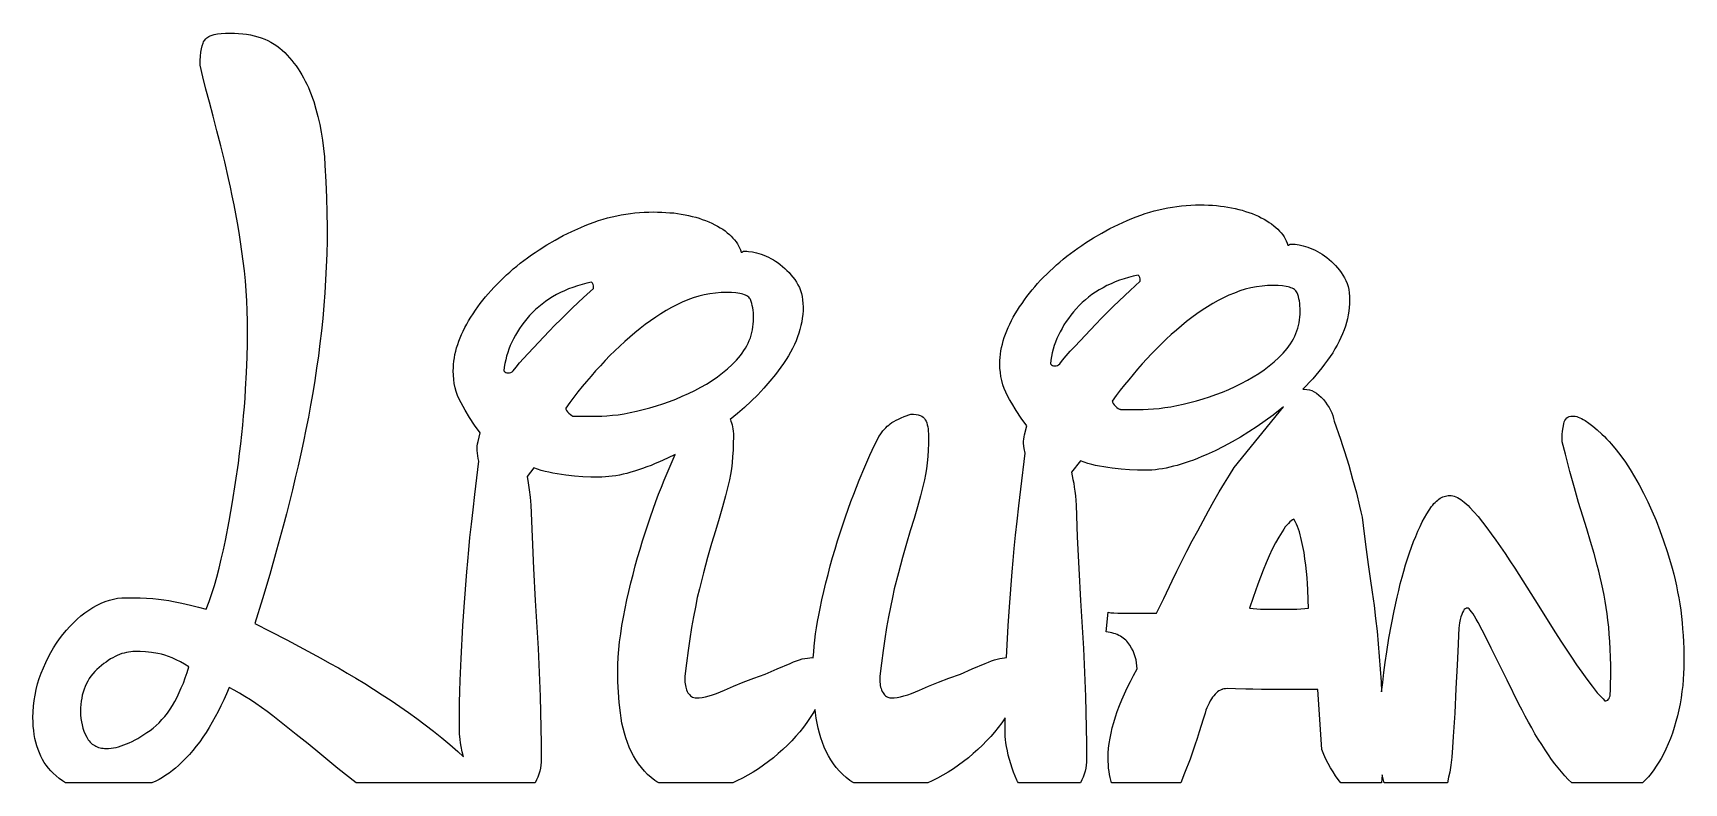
# Model space of a CAD drawing. Extents: x 26 to 178, y 19 to 88.
import ezdxf

# ---------------------------------------------------------------- set-up
doc = ezdxf.new("R2010")
doc.units = 0
doc.layers.add('CAMADA_1', color=18, linetype='CONTINUOUS')

msp = doc.modelspace()

# ---------------------------------------------------------------- linework, layer by layer
at = {"layer": 'CAMADA_1'}
for points in [[(29.36, 19.33), (29.06, 19.52), (28.77, 19.74), (28.49, 19.97), (28.21, 20.22), (27.99, 20.45), (27.78, 20.7), (27.58, 20.95), (27.4, 21.22), (27.24, 21.5), (27.09, 21.79), (26.95, 22.09), (26.83, 22.4), (26.72, 22.73), (26.62, 23.07), (26.54, 23.42), (26.48, 23.78), (26.43, 24.16), (26.39, 24.54), (26.37, 24.94), (26.36, 25.35), (26.37, 25.87), (26.41, 26.39), (26.47, 26.9), (26.55, 27.41), (26.66, 27.92), (26.79, 28.43), (26.94, 28.93), (27.12, 29.43), (27.32, 29.92), (27.53, 30.4), (27.76, 30.87), (28, 31.32), (28.26, 31.76), (28.53, 32.18), (28.81, 32.59), (29.12, 32.99), (29.43, 33.37), (29.75, 33.73), (30.08, 34.07), (30.42, 34.39), (30.77, 34.69), (31.13, 34.97), (31.49, 35.23), (31.87, 35.46), (32.25, 35.67), (32.63, 35.86), (33.01, 36.01), (33.39, 36.14), (33.77, 36.24), (34.15, 36.31), (34.53, 36.35), (34.91, 36.36), (35.58, 36.36), (36.21, 36.34), (36.81, 36.32), (37.38, 36.28), (37.91, 36.23), (38.4, 36.18), (38.85, 36.11), (39.28, 36.03), (40.07, 35.86), (40.84, 35.69), (41.59, 35.51), (42.31, 35.32), (42.57, 36.02), (42.82, 36.75), (43.05, 37.5), (43.28, 38.27), (43.49, 39.08), (43.69, 39.9), (43.89, 40.76), (44.07, 41.63), (44.41, 43.41), (44.72, 45.19), (45.01, 46.97), (45.26, 48.75), (45.37, 49.64), (45.48, 50.51), (45.57, 51.38), (45.66, 52.23), (45.74, 53.08), (45.81, 53.91), (45.87, 54.73), (45.92, 55.54), (46.01, 57.09), (46.07, 58.49), (46.1, 59.74), (46.11, 60.86), (46.1, 61.81), (46.08, 62.74), (46.04, 63.68), (45.98, 64.6), (45.91, 65.52), (45.82, 66.42), (45.71, 67.33), (45.59, 68.22), (45.46, 69.1), (45.32, 69.97), (45.17, 70.83), (45.02, 71.67), (44.86, 72.5), (44.7, 73.32), (44.53, 74.12), (44.36, 74.91), (44, 76.45), (43.64, 77.92), (43.29, 79.32), (42.93, 80.66), (42.59, 81.93), (42.28, 83.14), (42, 84.28), (41.74, 85.36), (41.75, 85.79), (41.77, 86.18), (41.81, 86.54), (41.86, 86.85), (41.93, 87.13), (42.01, 87.37), (42.06, 87.48), (42.11, 87.57), (42.16, 87.66), (42.22, 87.73), (42.28, 87.8), (42.36, 87.87), (42.44, 87.93), (42.54, 87.98), (42.65, 88.03), (42.76, 88.08), (43.03, 88.16), (43.33, 88.22), (43.68, 88.27), (44.07, 88.29), (44.5, 88.3), (44.9, 88.29), (45.28, 88.27), (45.66, 88.24), (46.02, 88.19), (46.38, 88.13), (46.72, 88.05), (47.05, 87.96), (47.37, 87.85), (47.68, 87.73), (47.98, 87.6), (48.26, 87.45), (48.54, 87.29), (48.8, 87.11), (49.06, 86.92), (49.3, 86.72), (49.53, 86.5), (49.75, 86.27), (49.97, 86.03), (50.17, 85.79), (50.37, 85.54), (50.57, 85.28), (50.75, 85.02), (50.93, 84.75), (51.1, 84.47), (51.26, 84.18), (51.41, 83.89), (51.56, 83.59), (51.7, 83.28), (51.84, 82.97), (51.96, 82.65), (52.08, 82.32), (52.19, 81.99), (52.39, 81.3), (52.58, 80.61), (52.74, 79.9), (52.88, 79.17), (53, 78.44), (53.1, 77.69), (53.18, 76.92), (53.23, 76.15), (53.32, 74.62), (53.38, 73.16), (53.41, 71.77), (53.42, 70.45), (53.42, 69.22), (53.39, 68), (53.35, 66.79), (53.29, 65.6), (53.22, 64.41), (53.13, 63.23), (53.02, 62.06), (52.9, 60.91), (52.77, 59.76), (52.62, 58.61), (52.46, 57.47), (52.28, 56.34), (52.1, 55.21), (51.9, 54.08), (51.7, 52.96), (51.48, 51.84), (51.25, 50.73), (51.01, 49.61), (50.76, 48.5), (50.5, 47.39), (50.24, 46.28), (49.96, 45.17), (49.68, 44.07), (49.39, 42.96), (48.78, 40.75), (48.14, 38.51), (47.47, 36.26), (46.78, 33.99), (48.23, 33.26), (49.72, 32.48), (51.26, 31.67), (52.85, 30.81), (53.66, 30.36), (54.47, 29.91), (55.28, 29.44), (56.08, 28.96), (56.89, 28.46), (57.7, 27.96), (58.5, 27.44), (59.31, 26.92), (60.11, 26.37), (60.9, 25.82), (61.69, 25.25), (62.46, 24.67), (63.22, 24.08), (63.97, 23.47), (64.71, 22.85), (65.44, 22.22), (65.98, 21.72), (65.86, 22.2), (65.77, 22.67), (65.7, 23.02), (65.66, 23.33), (65.63, 23.59), (65.62, 23.81), (65.62, 26.7), (65.64, 27.76), (65.67, 28.74), (65.77, 30.78), (65.91, 33.78), (66.05, 35.54), (66.29, 38.76), (66.36, 39.72), (66.46, 40.77), (66.57, 41.91), (66.7, 43.13), (66.85, 44.45), (67.01, 45.85), (67.39, 48.92), (67.34, 49.16), (67.29, 49.41), (67.25, 49.66), (67.22, 49.91), (67.22, 50.11), (67.24, 50.31), (67.27, 50.51), (67.31, 50.72), (67.5, 51.53), (67, 52.24), (66.54, 52.93), (66.12, 53.61), (65.93, 53.95), (65.75, 54.28), (65.58, 54.62), (65.43, 54.97), (65.31, 55.32), (65.21, 55.68), (65.13, 56.06), (65.08, 56.44), (65.05, 56.83), (65.03, 57.23), (65.04, 57.52), (65.06, 57.82), (65.09, 58.12), (65.14, 58.43), (65.19, 58.73), (65.26, 59.03), (65.34, 59.34), (65.44, 59.65), (65.55, 59.96), (65.66, 60.27), (65.8, 60.58), (65.94, 60.89), (66.1, 61.21), (66.27, 61.53), (66.45, 61.84), (66.65, 62.16), (66.85, 62.48), (67.07, 62.8), (67.29, 63.11), (67.52, 63.42), (67.75, 63.72), (68, 64.03), (68.25, 64.33), (68.51, 64.62), (68.78, 64.91), (69.06, 65.2), (69.34, 65.49), (69.63, 65.77), (69.93, 66.05), (70.24, 66.32), (70.55, 66.6), (70.87, 66.86), (71.2, 67.13), (71.54, 67.39), (71.88, 67.64), (72.22, 67.89), (72.57, 68.13), (72.93, 68.37), (73.65, 68.82), (74.4, 69.26), (75.16, 69.67), (75.95, 70.06), (76.76, 70.42), (77.17, 70.6), (77.58, 70.76), (77.99, 70.91), (78.41, 71.05), (78.82, 71.18), (79.24, 71.29), (79.65, 71.4), (80.07, 71.49), (80.49, 71.58), (80.91, 71.65), (81.33, 71.71), (81.75, 71.76), (82.18, 71.8), (82.6, 71.83), (83.03, 71.84), (83.46, 71.85), (83.84, 71.84), (84.22, 71.83), (84.6, 71.81), (84.97, 71.78), (85.33, 71.75), (85.68, 71.7), (86.02, 71.65), (86.36, 71.59), (86.69, 71.52), (87.02, 71.44), (87.34, 71.36), (87.65, 71.26), (87.95, 71.16), (88.25, 71.05), (88.54, 70.93), (88.82, 70.8), (89.09, 70.67), (89.35, 70.53), (89.59, 70.39), (89.83, 70.25), (90.04, 70.1), (90.25, 69.94), (90.44, 69.78), (90.61, 69.62), (90.77, 69.45), (90.92, 69.28), (91.06, 69.1), (91.18, 68.92), (91.29, 68.73), (91.38, 68.54), (91.46, 68.35), (91.53, 68.15), (91.61, 68.16), (91.64, 68.17), (91.67, 68.19), (91.7, 68.21), (91.75, 68.23), (91.91, 68.24), (92.05, 68.24), (92.21, 68.22), (92.56, 68.17), (92.95, 68.08), (93.38, 67.96), (93.6, 67.88), (93.83, 67.79), (94.05, 67.69), (94.27, 67.58), (94.49, 67.45), (94.7, 67.31), (94.92, 67.17), (95.13, 67.01), (95.34, 66.84), (95.55, 66.66), (95.74, 66.47), (95.93, 66.27), (96.11, 66.06), (96.28, 65.85), (96.45, 65.63), (96.61, 65.39), (96.75, 65.15), (96.88, 64.89), (96.98, 64.63), (97.07, 64.35), (97.14, 64.06), (97.18, 63.75), (97.21, 63.44), (97.22, 63.11), (97.22, 62.77), (97.19, 62.42), (97.15, 62.08), (97.1, 61.73), (97.02, 61.39), (96.94, 61.04), (96.83, 60.69), (96.71, 60.35), (96.58, 60), (96.43, 59.65), (96.26, 59.3), (96.07, 58.96), (95.88, 58.61), (95.66, 58.26), (95.43, 57.91), (95.18, 57.56), (94.69, 56.9), (94.17, 56.27), (93.62, 55.64), (93.05, 55.04), (92.45, 54.45), (91.83, 53.87), (91.18, 53.31), (90.51, 52.77), (90.53, 52.74), (90.59, 52.6), (90.65, 52.45), (90.7, 52.28), (90.74, 52.09), (90.77, 51.89), (90.79, 51.67), (90.81, 51.43), (90.81, 51.18), (90.8, 50.54), (90.78, 49.94), (90.74, 49.35), (90.69, 48.78), (90.63, 48.23), (90.54, 47.7), (90.45, 47.2), (90.34, 46.71), (90.08, 45.74), (89.8, 44.72), (89.49, 43.65), (89.15, 42.53), (88.79, 41.34), (88.43, 40.05), (88.05, 38.66), (87.68, 37.17), (87.49, 36.37), (87.31, 35.51), (87.13, 34.6), (86.97, 33.62), (86.8, 32.59), (86.64, 31.5), (86.49, 30.35), (86.35, 29.15), (86.35, 28.77), (86.35, 28.6), (86.37, 28.45), (86.39, 28.29), (86.42, 28.15), (86.46, 28.01), (86.51, 27.88), (86.57, 27.75), (86.63, 27.63), (86.71, 27.52), (86.79, 27.42), (86.87, 27.34), (86.97, 27.27), (87.06, 27.22), (87.17, 27.18), (87.28, 27.16), (87.39, 27.15), (87.66, 27.16), (87.95, 27.2), (88.25, 27.25), (88.57, 27.33), (88.9, 27.43), (89.25, 27.55), (89.62, 27.7), (90, 27.86), (90.83, 28.22), (91.72, 28.59), (92.7, 28.96), (93.75, 29.34), (94.85, 29.82), (96.03, 30.33), (96.33, 30.46), (96.62, 30.56), (96.89, 30.65), (97.15, 30.73), (97.39, 30.78), (97.62, 30.82), (97.83, 30.85), (98.03, 30.86), (98.16, 30.85), (98.2, 31.38), (98.25, 31.92), (98.31, 32.47), (98.38, 33.03), (98.46, 33.6), (98.56, 34.18), (98.67, 34.77), (98.79, 35.37), (98.96, 36.16), (99.14, 36.95), (99.33, 37.73), (99.52, 38.51), (99.73, 39.29), (99.94, 40.06), (100.17, 40.82), (100.4, 41.59), (100.88, 43.07), (101.13, 43.8), (101.37, 44.51), (101.62, 45.2), (101.88, 45.88), (102.14, 46.54), (102.39, 47.19), (102.9, 48.4), (103.37, 49.47), (103.8, 50.39), (104, 50.8), (104.2, 51.18), (104.32, 51.36), (104.44, 51.53), (104.57, 51.7), (104.7, 51.85), (104.83, 52), (104.96, 52.13), (105.1, 52.25), (105.24, 52.36), (105.4, 52.47), (105.58, 52.58), (105.78, 52.69), (106, 52.8), (106.25, 52.92), (106.53, 53.03), (107.14, 53.26), (107.39, 53.26), (107.62, 53.23), (107.82, 53.19), (108, 53.13), (108.15, 53.06), (108.28, 52.97), (108.39, 52.86), (108.47, 52.74), (108.54, 52.6), (108.6, 52.45), (108.65, 52.28), (108.69, 52.09), (108.72, 51.89), (108.74, 51.67), (108.75, 51.43), (108.76, 51.18), (108.75, 50.54), (108.73, 49.94), (108.69, 49.35), (108.64, 48.78), (108.57, 48.23), (108.49, 47.7), (108.39, 47.2), (108.28, 46.71), (108.03, 45.74), (107.75, 44.72), (107.44, 43.65), (107.09, 42.53), (106.74, 41.34), (106.37, 40.05), (106, 38.66), (105.62, 37.17), (105.44, 36.37), (105.26, 35.51), (105.08, 34.6), (104.91, 33.62), (104.75, 32.59), (104.59, 31.5), (104.44, 30.35), (104.29, 29.15), (104.29, 28.77), (104.3, 28.6), (104.31, 28.45), (104.33, 28.29), (104.36, 28.15), (104.41, 28.01), (104.45, 27.88), (104.51, 27.75), (104.58, 27.63), (104.65, 27.52), (104.73, 27.42), (104.82, 27.34), (104.91, 27.27), (105.01, 27.22), (105.11, 27.18), (105.22, 27.16), (105.34, 27.15), (105.61, 27.16), (105.89, 27.2), (106.2, 27.25), (106.51, 27.33), (106.85, 27.43), (107.2, 27.55), (107.57, 27.7), (107.95, 27.86), (108.77, 28.22), (109.67, 28.59), (110.65, 28.96), (111.7, 29.34), (112.79, 29.82), (113.98, 30.33), (114.28, 30.45), (114.56, 30.56), (114.83, 30.65), (115.08, 30.72), (115.32, 30.78), (115.55, 30.82), (115.76, 30.85), (115.95, 30.86), (116.09, 33.78), (116.23, 35.54), (116.47, 38.76), (116.55, 39.78), (116.65, 40.89), (116.77, 42.11), (116.91, 43.42), (117.07, 44.83), (117.25, 46.34), (117.67, 49.66), (117.58, 50.1), (117.52, 50.56), (117.52, 50.75), (117.54, 50.95), (117.57, 51.15), (117.61, 51.36), (117.8, 52.17), (117.3, 52.88), (116.84, 53.57), (116.42, 54.25), (116.23, 54.59), (116.04, 54.93), (115.88, 55.26), (115.73, 55.61), (115.61, 55.96), (115.51, 56.33), (115.43, 56.7), (115.38, 57.08), (115.34, 57.47), (115.33, 57.87), (115.34, 58.17), (115.36, 58.47), (115.39, 58.77), (115.43, 59.07), (115.49, 59.37), (115.56, 59.68), (115.64, 59.98), (115.74, 60.29), (115.84, 60.6), (115.96, 60.91), (116.09, 61.22), (116.24, 61.54), (116.4, 61.85), (116.57, 62.17), (116.75, 62.49), (116.95, 62.81), (117.15, 63.13), (117.37, 63.44), (117.59, 63.75), (117.82, 64.06), (118.05, 64.37), (118.3, 64.67), (118.55, 64.97), (118.81, 65.26), (119.08, 65.56), (119.35, 65.84), (119.64, 66.13), (119.93, 66.41), (120.23, 66.69), (120.53, 66.97), (120.85, 67.24), (121.17, 67.51), (121.5, 67.77), (121.83, 68.03), (122.17, 68.28), (122.52, 68.53), (122.87, 68.77), (123.22, 69.01), (123.95, 69.47), (124.7, 69.9), (125.46, 70.31), (126.25, 70.7), (127.06, 71.07), (127.47, 71.24), (127.88, 71.4), (128.29, 71.55), (128.71, 71.69), (129.12, 71.82), (129.54, 71.94), (129.95, 72.04), (130.37, 72.14), (130.79, 72.22), (131.21, 72.29), (131.63, 72.35), (132.05, 72.4), (132.48, 72.44), (132.9, 72.47), (133.33, 72.49), (133.75, 72.49), (134.14, 72.49), (134.52, 72.48), (134.9, 72.46), (135.26, 72.43), (135.62, 72.39), (135.98, 72.34), (136.32, 72.29), (136.66, 72.23), (136.99, 72.16), (137.32, 72.08), (137.63, 72), (137.95, 71.9), (138.25, 71.8), (138.55, 71.69), (138.84, 71.57), (139.12, 71.45), (139.39, 71.31), (139.65, 71.18), (139.89, 71.04), (140.12, 70.89), (140.34, 70.74), (140.54, 70.58), (140.73, 70.42), (140.91, 70.26), (141.07, 70.09), (141.22, 69.92), (141.36, 69.74), (141.48, 69.56), (141.58, 69.37), (141.68, 69.18), (141.76, 68.99), (141.82, 68.79), (141.91, 68.8), (141.94, 68.82), (141.97, 68.84), (142, 68.86), (142.05, 68.87), (142.2, 68.88), (142.35, 68.88), (142.51, 68.87), (142.86, 68.81), (143.25, 68.72), (143.68, 68.6), (143.9, 68.52), (144.12, 68.43), (144.35, 68.33), (144.57, 68.22), (144.78, 68.09), (145, 67.96), (145.22, 67.81), (145.43, 67.65), (145.64, 67.48), (145.84, 67.3), (146.04, 67.11), (146.23, 66.91), (146.41, 66.71), (146.58, 66.49), (146.75, 66.27), (146.9, 66.03), (147.05, 65.79), (147.17, 65.54), (147.28, 65.27), (147.37, 64.99), (147.43, 64.7), (147.48, 64.4), (147.51, 64.08), (147.52, 63.76), (147.51, 63.41), (147.49, 63.07), (147.45, 62.72), (147.39, 62.38), (147.32, 62.03), (147.23, 61.68), (147.13, 61.34), (147.01, 60.99), (146.87, 60.64), (146.72, 60.3), (146.56, 59.95), (146.37, 59.6), (146.17, 59.25), (145.96, 58.9), (145.73, 58.55), (145.48, 58.2), (145.22, 57.85), (144.95, 57.51), (144.68, 57.17), (144.4, 56.84), (144.12, 56.51), (143.82, 56.18), (143.52, 55.86), (143.21, 55.54), (143.34, 55.54), (143.58, 55.53), (143.81, 55.48), (144.03, 55.41), (144.26, 55.31), (144.47, 55.17), (144.69, 55.01), (144.89, 54.82), (145.1, 54.59), (145.29, 54.35), (145.46, 54.11), (145.62, 53.87), (145.75, 53.62), (145.87, 53.37), (145.96, 53.12), (146.04, 52.86), (146.1, 52.6), (146.67, 50.94), (146.86, 50.38), (147.05, 49.8), (147.43, 48.56), (147.79, 47.28), (148.14, 46), (148.43, 44.8), (148.56, 44.26), (148.66, 43.77), (148.85, 42.24), (149.04, 40.79), (149.23, 39.42), (149.42, 38.12), (149.6, 36.87), (149.76, 35.65), (149.91, 34.45), (150.04, 33.28), (150.15, 32.11), (150.25, 30.95), (150.34, 29.79), (150.42, 28.62), (150.46, 27.7), (150.56, 28.58), (150.67, 29.48), (150.8, 30.42), (150.94, 31.38), (151.14, 32.64), (151.37, 33.89), (151.61, 35.15), (151.89, 36.41), (152.03, 37.03), (152.18, 37.64), (152.34, 38.24), (152.5, 38.82), (152.67, 39.39), (152.85, 39.94), (153.03, 40.49), (153.22, 41.02), (153.41, 41.53), (153.6, 42.01), (153.8, 42.48), (154, 42.91), (154.2, 43.33), (154.41, 43.72), (154.62, 44.09), (154.83, 44.43), (155.05, 44.75), (155.16, 44.89), (155.27, 45.02), (155.38, 45.13), (155.5, 45.24), (155.62, 45.34), (155.73, 45.43), (155.85, 45.51), (155.97, 45.58), (156.1, 45.63), (156.22, 45.68), (156.35, 45.72), (156.47, 45.74), (156.6, 45.76), (156.73, 45.76), (156.86, 45.76), (157, 45.73), (157.14, 45.69), (157.29, 45.64), (157.43, 45.57), (157.59, 45.49), (157.74, 45.39), (157.91, 45.28), (158.07, 45.15), (158.24, 45), (158.41, 44.84), (158.59, 44.67), (158.96, 44.27), (159.34, 43.82), (159.74, 43.32), (160.14, 42.79), (160.55, 42.24), (160.97, 41.66), (161.39, 41.05), (161.83, 40.42), (162.27, 39.76), (162.71, 39.07), (164.55, 36.18), (166.46, 33.13), (166.95, 32.36), (167.43, 31.62), (167.92, 30.89), (168.4, 30.19), (168.88, 29.51), (169.36, 28.86), (169.83, 28.23), (170.31, 27.63), (170.63, 27.29), (170.85, 27.06), (170.97, 26.91), (170.98, 26.88), (170.98, 26.87), (170.97, 26.87), (171.09, 26.88), (171.18, 26.91), (171.27, 26.95), (171.34, 27.02), (171.4, 27.11), (171.44, 27.21), (171.48, 27.34), (171.5, 27.48), (171.52, 27.83), (171.53, 28.26), (171.54, 29.34), (171.54, 30.13), (171.52, 30.89), (171.5, 31.63), (171.46, 32.34), (171.41, 33.02), (171.36, 33.67), (171.29, 34.3), (171.21, 34.89), (171.12, 35.47), (171.03, 36.04), (170.93, 36.61), (170.82, 37.17), (170.7, 37.72), (170.58, 38.27), (170.45, 38.82), (170.31, 39.35), (170.01, 40.44), (169.69, 41.55), (169.35, 42.69), (168.98, 43.86), (168.59, 45.11), (168.2, 46.48), (167.79, 47.96), (167.37, 49.56), (167.08, 50.7), (167.08, 51.08), (167.09, 51.37), (167.12, 51.69), (167.16, 52.02), (167.22, 52.36), (167.27, 52.53), (167.33, 52.67), (167.4, 52.8), (167.5, 52.9), (167.6, 52.97), (167.73, 53.03), (167.87, 53.06), (168.03, 53.07), (168.15, 53.07), (168.28, 53.05), (168.41, 53.02), (168.55, 52.97), (168.7, 52.91), (168.86, 52.84), (169.01, 52.76), (169.18, 52.66), (169.53, 52.43), (169.91, 52.14), (170.31, 51.8), (170.74, 51.41), (170.96, 51.2), (171.17, 50.98), (171.39, 50.74), (171.61, 50.5), (172.04, 49.98), (172.47, 49.42), (172.89, 48.82), (173.32, 48.17), (173.74, 47.49), (174.15, 46.76), (174.56, 45.99), (174.96, 45.19), (175.34, 44.35), (175.71, 43.47), (176.06, 42.56), (176.41, 41.61), (176.73, 40.62), (177.05, 39.59), (177.2, 39.07), (177.34, 38.53), (177.47, 38), (177.59, 37.45), (177.7, 36.91), (177.8, 36.35), (177.89, 35.79), (177.98, 35.22), (178.05, 34.65), (178.11, 34.07), (178.16, 33.49), (178.21, 32.9), (178.24, 32.3), (178.27, 31.7), (178.28, 31.09), (178.28, 30.48), (178.28, 29.93), (178.25, 29.38), (178.22, 28.83), (178.17, 28.28), (178.1, 27.73), (178.02, 27.17), (177.92, 26.62), (177.81, 26.06), (177.68, 25.51), (177.54, 24.97), (177.39, 24.44), (177.22, 23.92), (177.03, 23.42), (176.83, 22.93), (176.62, 22.45), (176.39, 21.98), (176.18, 21.59), (175.97, 21.23), (175.74, 20.87), (175.51, 20.53), (175.27, 20.21), (175.01, 19.9), (174.75, 19.61), (174.48, 19.33), (167.96, 19.33), (167.64, 19.65), (167.33, 19.99), (167.02, 20.34), (166.71, 20.71), (166.4, 21.1), (166.1, 21.5), (165.81, 21.92), (165.51, 22.36), (165.2, 22.85), (164.88, 23.35), (164.57, 23.86), (164.27, 24.39), (163.97, 24.92), (163.67, 25.46), (163.38, 26.02), (163.09, 26.58), (162, 28.78), (161, 30.81), (160.54, 31.74), (160.11, 32.6), (159.71, 33.38), (159.34, 34.08), (159.17, 34.4), (159.01, 34.67), (158.87, 34.89), (158.74, 35.08), (158.62, 35.23), (158.51, 35.33), (158.42, 35.39), (158.38, 35.41), (158.34, 35.41), (158.3, 35.41), (158.25, 35.4), (158.21, 35.38), (158.16, 35.35), (158.07, 35.27), (157.99, 35.15), (157.91, 35.01), (157.83, 34.83), (157.75, 34.61), (157.68, 34.37), (157.63, 34.05), (157.58, 33.56), (157.54, 32.91), (157.49, 32.09), (157.4, 30.17), (157.3, 28.01), (157.19, 25.76), (157.06, 23.59), (156.99, 22.59), (156.91, 21.7), (156.82, 20.95), (156.73, 20.32), (156.63, 19.87), (156.51, 19.33), (150.7, 19.33), (150.6, 19.7), (150.51, 20.08), (150.49, 19.7), (150.45, 19.33), (146.72, 19.33), (146.47, 19.65), (146.22, 19.99), (145.99, 20.35), (145.76, 20.72), (145.55, 21.12), (145.34, 21.53), (145.14, 21.96), (144.96, 22.4), (144.58, 27.91), (141.54, 27.91), (139.41, 27.92), (138.61, 27.94), (137.98, 27.96), (137.02, 28), (136.32, 28.01), (136.1, 28), (135.94, 27.98), (135.82, 27.95), (135.78, 27.93), (135.75, 27.91), (135.62, 27.86), (135.49, 27.79), (135.37, 27.7), (135.25, 27.6), (135.13, 27.48), (135.02, 27.35), (134.9, 27.21), (134.8, 27.05), (134.69, 26.87), (134.59, 26.68), (134.49, 26.47), (134.39, 26.25), (134.3, 26.01), (134.21, 25.76), (134.04, 25.21), (133.86, 24.62), (133.68, 24.02), (133.49, 23.41), (133.28, 22.8), (133.06, 22.17), (132.83, 21.53), (132.33, 20.22), (131.99, 19.33), (125.6, 19.33), (125.53, 19.58), (125.47, 19.84), (125.42, 20.11), (125.38, 20.39), (125.34, 20.69), (125.32, 21), (125.31, 21.32), (125.3, 21.65), (125.31, 22.08), (125.34, 22.52), (125.39, 22.97), (125.47, 23.44), (125.56, 23.91), (125.68, 24.4), (125.81, 24.89), (125.97, 25.4), (126.14, 25.91), (126.34, 26.44), (126.56, 26.97), (126.8, 27.52), (127.06, 28.08), (127.34, 28.65), (127.64, 29.22), (127.96, 29.81), (127.95, 30.09), (127.92, 30.38), (127.87, 30.65), (127.79, 30.93), (127.7, 31.2), (127.59, 31.47), (127.45, 31.73), (127.3, 32), (127.21, 32.12), (127.12, 32.24), (127.02, 32.36), (126.91, 32.46), (126.8, 32.56), (126.68, 32.66), (126.55, 32.75), (126.42, 32.83), (126.28, 32.9), (126.13, 32.97), (125.98, 33.03), (125.82, 33.08), (125.65, 33.13), (125.48, 33.17), (125.3, 33.2), (125.11, 33.23), (125.3, 35.03), (125.53, 34.99), (125.82, 34.96), (126.19, 34.94), (126.63, 34.94), (129.76, 34.94), (130.41, 36.3), (131.19, 37.93), (131.62, 38.82), (132.08, 39.72), (132.55, 40.64), (133.04, 41.59), (133.54, 42.53), (134.04, 43.45), (134.54, 44.35), (135.03, 45.24), (135.52, 46.09), (136, 46.89), (136.45, 47.64), (136.89, 48.33), (141.44, 53.93), (140.98, 53.54), (140.49, 53.17), (139.75, 52.62), (139, 52.1), (138.25, 51.61), (137.48, 51.14), (136.7, 50.7), (135.92, 50.28), (135.13, 49.88), (134.32, 49.51), (133.92, 49.34), (133.53, 49.18), (133.14, 49.03), (132.76, 48.89), (132.39, 48.76), (132.02, 48.65), (131.66, 48.54), (131.31, 48.45), (130.96, 48.36), (130.62, 48.29), (130.29, 48.23), (129.96, 48.18), (129.64, 48.14), (129.33, 48.11), (129.02, 48.09), (128.72, 48.09), (128, 48.1), (127.25, 48.14), (126.48, 48.2), (125.68, 48.28), (125.28, 48.33), (124.89, 48.39), (124.51, 48.46), (124.14, 48.54), (123.78, 48.63), (123.42, 48.72), (123.08, 48.83), (122.74, 48.94), (121.91, 47.9), (121.99, 47.59), (122.06, 47.25), (122.13, 46.9), (122.18, 46.53), (122.24, 46.15), (122.28, 45.74), (122.32, 45.32), (122.36, 44.88), (122.46, 41.98), (122.6, 39.06), (122.75, 36.12), (122.93, 33.16), (123.02, 31.68), (123.09, 30.21), (123.16, 28.74), (123.21, 27.28), (123.25, 25.83), (123.28, 24.39), (123.3, 22.95), (123.31, 21.53), (123.3, 21.25), (123.27, 20.97), (123.23, 20.69), (123.17, 20.42), (123.09, 20.14), (123, 19.87), (122.88, 19.6), (122.76, 19.33), (117.04, 19.33), (116.96, 19.45), (116.9, 19.58), (116.74, 19.94), (116.59, 20.32), (116.45, 20.7), (116.33, 21.1), (116.22, 21.5), (116.11, 21.89), (116.03, 22.28), (115.95, 22.67), (115.89, 23.02), (115.84, 23.33), (115.82, 23.59), (115.81, 23.81), (115.81, 25.31), (115.5, 24.87), (115.18, 24.44), (114.84, 24.01), (114.49, 23.6), (114.11, 23.19), (113.72, 22.79), (113.31, 22.41), (112.89, 22.03), (112.44, 21.65), (111.99, 21.3), (111.53, 20.96), (111.06, 20.64), (110.58, 20.33), (110.09, 20.04), (109.59, 19.77), (109.09, 19.51), (108.7, 19.33), (101.89, 19.33), (101.71, 19.44), (101.54, 19.56), (101.19, 19.83), (100.87, 20.11), (100.57, 20.42), (100.28, 20.74), (100.02, 21.08), (99.78, 21.44), (99.56, 21.82), (99.36, 22.22), (99.17, 22.62), (99.01, 23.04), (98.86, 23.47), (98.73, 23.91), (98.61, 24.36), (98.51, 24.82), (98.43, 25.29), (98.36, 25.78), (98.33, 26.09), (98.12, 25.72), (97.88, 25.35), (97.58, 24.9), (97.26, 24.46), (96.91, 24.04), (96.56, 23.62), (96.18, 23.2), (95.78, 22.8), (95.37, 22.41), (94.94, 22.03), (94.5, 21.65), (94.05, 21.3), (93.58, 20.96), (93.11, 20.64), (92.63, 20.33), (92.15, 20.04), (91.65, 19.77), (91.14, 19.51), (90.76, 19.33), (83.94, 19.33), (83.76, 19.44), (83.59, 19.56), (83.25, 19.83), (82.92, 20.11), (82.62, 20.42), (82.34, 20.74), (82.07, 21.08), (81.83, 21.44), (81.61, 21.82), (81.41, 22.22), (81.23, 22.62), (81.06, 23.04), (80.91, 23.47), (80.78, 23.91), (80.66, 24.36), (80.56, 24.82), (80.48, 25.29), (80.41, 25.78), (80.31, 26.74), (80.24, 27.69), (80.19, 28.62), (80.18, 29.53), (80.19, 30.2), (80.22, 30.89), (80.27, 31.59), (80.34, 32.32), (80.44, 33.05), (80.55, 33.81), (80.69, 34.58), (80.84, 35.37), (81.01, 36.16), (81.19, 36.95), (81.38, 37.73), (81.58, 38.51), (81.78, 39.29), (82, 40.06), (82.22, 40.82), (82.45, 41.59), (82.94, 43.07), (83.18, 43.8), (83.43, 44.51), (83.68, 45.2), (83.93, 45.88), (84.19, 46.54), (84.45, 47.19), (84.98, 48.45), (85.46, 49.55), (84.75, 49.2), (84.02, 48.87), (83.62, 48.7), (83.23, 48.54), (82.84, 48.39), (82.46, 48.25), (82.09, 48.12), (81.72, 48), (81.36, 47.9), (81.01, 47.8), (80.66, 47.72), (80.32, 47.65), (79.99, 47.59), (79.66, 47.54), (79.34, 47.5), (79.03, 47.47), (78.72, 47.45), (78.42, 47.45), (77.7, 47.46), (76.95, 47.49), (76.18, 47.55), (75.38, 47.64), (74.99, 47.69), (74.59, 47.75), (74.21, 47.82), (73.84, 47.9), (73.48, 47.98), (73.12, 48.08), (72.78, 48.19), (72.44, 48.3), (71.82, 47.52), (71.94, 46.94), (72.03, 46.3), (72.11, 45.62), (72.18, 44.88), (72.28, 41.98), (72.41, 39.06), (72.57, 36.12), (72.75, 33.16), (72.84, 31.68), (72.91, 30.21), (72.98, 28.74), (73.03, 27.28), (73.07, 25.83), (73.1, 24.39), (73.12, 22.95), (73.13, 21.53), (73.12, 21.25), (73.09, 20.97), (73.05, 20.69), (72.99, 20.42), (72.91, 20.14), (72.82, 19.87), (72.7, 19.6), (72.57, 19.33), (56.09, 19.33), (54.42, 20.67), (52.76, 22.03), (51.67, 22.92), (50.59, 23.79), (49.51, 24.65), (48.44, 25.49), (47.91, 25.9), (47.39, 26.28), (46.87, 26.64), (46.36, 26.97), (45.86, 27.29), (45.37, 27.58), (44.88, 27.85), (44.4, 28.1), (44.16, 27.53), (43.92, 26.97), (43.66, 26.43), (43.4, 25.91), (43.13, 25.4), (42.86, 24.91), (42.58, 24.44), (42.29, 23.98), (42, 23.54), (41.7, 23.12), (41.39, 22.71), (41.07, 22.32), (40.75, 21.95), (40.43, 21.6), (40.09, 21.26), (39.75, 20.93), (39.47, 20.69), (39.19, 20.46), (38.89, 20.24), (38.59, 20.03), (38.28, 19.84), (37.97, 19.65), (37.65, 19.48), (37.31, 19.33)], [(69.69, 57.23), (69.78, 57.14), (69.88, 57.08), (69.97, 57.05), (70.07, 57.04), (70.2, 57.05), (70.33, 57.08), (70.44, 57.14), (70.54, 57.23), (70.81, 57.58), (71.12, 57.96), (71.49, 58.38), (71.92, 58.84), (73.86, 60.88), (74.39, 61.42), (74.92, 61.96), (75.46, 62.49), (76, 63.02), (77.03, 63.99), (77.95, 64.82), (77.95, 64.92), (77.94, 65.05), (77.9, 65.18), (77.84, 65.29), (77.76, 65.39), (77.31, 65.29), (76.88, 65.18), (76.46, 65.05), (76.05, 64.91), (75.65, 64.76), (75.27, 64.6), (74.89, 64.43), (74.53, 64.24), (74.18, 64.04), (73.84, 63.83), (73.51, 63.61), (73.2, 63.37), (72.9, 63.12), (72.61, 62.86), (72.33, 62.59), (72.06, 62.31), (71.81, 62.01), (71.57, 61.72), (71.34, 61.42), (71.13, 61.12), (70.93, 60.81), (70.75, 60.5), (70.58, 60.19), (70.42, 59.87), (70.28, 59.55), (70.15, 59.23), (70.04, 58.91), (69.94, 58.58), (69.86, 58.24), (69.79, 57.91), (69.73, 57.57)], [(119.98, 57.87), (120.08, 57.79), (120.17, 57.73), (120.27, 57.69), (120.36, 57.68), (120.5, 57.69), (120.63, 57.73), (120.74, 57.79), (120.84, 57.87), (121.1, 58.22), (121.42, 58.6), (121.79, 59.03), (122.22, 59.48), (124.16, 61.52), (124.69, 62.07), (125.22, 62.6), (125.76, 63.14), (126.3, 63.66), (127.33, 64.63), (128.25, 65.47), (128.25, 65.56), (128.23, 65.7), (128.2, 65.82), (128.14, 65.93), (128.06, 66.03), (127.61, 65.93), (127.18, 65.82), (126.76, 65.7), (126.35, 65.56), (125.95, 65.41), (125.56, 65.24), (125.19, 65.07), (124.83, 64.88), (124.48, 64.68), (124.14, 64.47), (123.81, 64.25), (123.5, 64.01), (123.2, 63.77), (122.9, 63.51), (122.63, 63.23), (122.36, 62.95), (122.1, 62.66), (121.86, 62.36), (121.64, 62.06), (121.43, 61.76), (121.23, 61.45), (121.05, 61.14), (120.88, 60.83), (120.72, 60.52), (120.58, 60.2), (120.45, 59.87), (120.34, 59.55), (120.24, 59.22), (120.15, 58.89), (120.08, 58.55), (120.03, 58.21)], [(75.38, 53.81), (75.39, 53.76), (75.4, 53.71), (75.46, 53.59), (75.54, 53.47), (75.67, 53.33), (75.81, 53.21), (75.93, 53.12), (76.04, 53.07), (76.09, 53.05), (76.14, 53.05), (78.23, 53.05), (78.69, 53.06), (79.18, 53.09), (79.68, 53.14), (80.2, 53.2), (80.75, 53.29), (81.31, 53.4), (81.9, 53.52), (82.51, 53.67), (83.12, 53.83), (83.73, 54.01), (84.33, 54.2), (84.93, 54.41), (85.52, 54.64), (86.1, 54.89), (86.68, 55.15), (87.25, 55.42), (87.81, 55.72), (88.35, 56.02), (88.86, 56.35), (89.35, 56.69), (89.82, 57.05), (90.27, 57.43), (90.7, 57.82), (91.1, 58.22), (91.29, 58.43), (91.47, 58.65), (91.63, 58.86), (91.78, 59.09), (91.92, 59.31), (92.05, 59.54), (92.17, 59.78), (92.27, 60.02), (92.37, 60.26), (92.45, 60.5), (92.51, 60.75), (92.57, 61.01), (92.61, 61.27), (92.64, 61.53), (92.66, 61.8), (92.67, 62.07), (92.66, 62.32), (92.65, 62.57), (92.63, 62.8), (92.59, 63.02), (92.55, 63.23), (92.51, 63.42), (92.45, 63.61), (92.38, 63.78), (92.34, 63.86), (92.28, 63.93), (92.22, 64), (92.14, 64.07), (92.04, 64.13), (91.94, 64.18), (91.82, 64.23), (91.69, 64.28), (91.55, 64.32), (91.39, 64.35), (91.05, 64.4), (90.65, 64.43), (90.2, 64.44), (89.68, 64.43), (89.16, 64.39), (88.64, 64.32), (88.13, 64.22), (87.62, 64.09), (87.12, 63.94), (86.61, 63.75), (86.11, 63.54), (85.62, 63.31), (85.12, 63.05), (84.63, 62.78), (84.14, 62.48), (83.66, 62.17), (83.18, 61.84), (82.7, 61.49), (82.22, 61.12), (81.75, 60.73), (81.28, 60.34), (80.82, 59.93), (80.36, 59.51), (79.9, 59.07), (79.45, 58.63), (79.01, 58.17), (78.57, 57.7), (78.13, 57.22), (77.71, 56.75), (77.29, 56.26), (76.89, 55.78), (76.5, 55.29), (76.12, 54.8), (75.75, 54.31)], [(125.68, 54.45), (125.69, 54.4), (125.7, 54.35), (125.75, 54.24), (125.84, 54.11), (125.97, 53.98), (126.1, 53.85), (126.23, 53.76), (126.34, 53.71), (126.39, 53.7), (126.44, 53.69), (128.53, 53.69), (128.99, 53.7), (129.47, 53.73), (129.98, 53.78), (130.5, 53.85), (131.05, 53.93), (131.61, 54.04), (132.2, 54.16), (132.8, 54.31), (133.42, 54.47), (134.03, 54.65), (134.63, 54.84), (135.22, 55.06), (135.81, 55.28), (136.4, 55.53), (136.98, 55.79), (137.55, 56.07), (138.11, 56.36), (138.65, 56.67), (139.16, 56.99), (139.65, 57.34), (140.12, 57.69), (140.57, 58.07), (140.99, 58.46), (141.4, 58.87), (141.59, 59.08), (141.76, 59.29), (141.93, 59.51), (142.08, 59.73), (142.22, 59.96), (142.35, 60.19), (142.47, 60.42), (142.57, 60.66), (142.66, 60.9), (142.74, 61.15), (142.81, 61.4), (142.87, 61.65), (142.91, 61.91), (142.94, 62.17), (142.96, 62.44), (142.96, 62.71), (142.96, 62.97), (142.95, 63.21), (142.92, 63.44), (142.89, 63.66), (142.85, 63.87), (142.8, 64.06), (142.75, 64.25), (142.68, 64.42), (142.64, 64.5), (142.58, 64.58), (142.51, 64.65), (142.43, 64.71), (142.34, 64.77), (142.24, 64.83), (142.12, 64.88), (141.99, 64.92), (141.85, 64.96), (141.69, 64.99), (141.34, 65.04), (140.94, 65.08), (140.49, 65.09), (139.97, 65.07), (139.46, 65.03), (138.94, 64.96), (138.43, 64.86), (137.92, 64.73), (137.41, 64.58), (136.91, 64.39), (136.41, 64.18), (135.91, 63.95), (135.42, 63.69), (134.93, 63.42), (134.44, 63.13), (133.96, 62.81), (133.47, 62.48), (132.99, 62.13), (132.52, 61.76), (132.05, 61.38), (131.58, 60.98), (131.11, 60.57), (130.65, 60.15), (130.2, 59.71), (129.75, 59.27), (129.3, 58.81), (128.86, 58.34), (128.43, 57.87), (128.01, 57.39), (127.59, 56.91), (127.19, 56.42), (126.8, 55.93), (126.41, 55.44), (126.04, 54.95)], [(138.31, 35.41), (138.64, 35.37), (138.97, 35.34), (139.31, 35.32), (139.64, 35.32), (142.3, 35.32), (142.67, 35.32), (143.03, 35.34), (143.38, 35.37), (143.72, 35.41), (143.71, 36.17), (143.67, 37.12), (143.64, 37.65), (143.6, 38.2), (143.55, 38.77), (143.48, 39.35), (143.41, 39.94), (143.32, 40.52), (143.22, 41.08), (143.1, 41.63), (143.04, 41.9), (142.97, 42.16), (142.89, 42.42), (142.81, 42.67), (142.72, 42.91), (142.62, 43.14), (142.51, 43.36), (142.39, 43.58), (142.27, 43.52), (142.15, 43.44), (142.02, 43.33), (141.88, 43.2), (141.74, 43.05), (141.6, 42.87), (141.45, 42.67), (141.3, 42.44), (141, 41.94), (140.7, 41.41), (140.4, 40.83), (140.11, 40.21), (139.84, 39.56), (139.57, 38.91), (139.31, 38.26), (139.07, 37.6), (138.64, 36.39)], [(40.7, 30), (40.3, 30.25), (39.92, 30.47), (39.54, 30.66), (39.18, 30.83), (38.83, 30.97), (38.49, 31.09), (38.17, 31.17), (37.85, 31.24), (37.26, 31.32), (36.71, 31.38), (36.21, 31.41), (35.76, 31.43), (35.56, 31.42), (35.36, 31.4), (35.15, 31.37), (34.95, 31.33), (34.74, 31.28), (34.54, 31.22), (34.33, 31.14), (34.12, 31.06), (33.92, 30.96), (33.71, 30.85), (33.5, 30.73), (33.29, 30.6), (33.08, 30.45), (32.87, 30.3), (32.65, 30.13), (32.44, 29.95), (32.23, 29.77), (32.04, 29.57), (31.86, 29.36), (31.69, 29.15), (31.54, 28.93), (31.4, 28.7), (31.27, 28.46), (31.16, 28.21), (31.06, 27.95), (30.97, 27.69), (30.9, 27.41), (30.84, 27.13), (30.79, 26.84), (30.76, 26.54), (30.74, 26.23), (30.73, 25.92), (30.74, 25.59), (30.77, 25.27), (30.81, 24.96), (30.87, 24.66), (30.95, 24.37), (31.05, 24.08), (31.17, 23.81), (31.3, 23.54), (31.37, 23.42), (31.45, 23.3), (31.54, 23.19), (31.63, 23.09), (31.72, 22.99), (31.82, 22.91), (31.93, 22.83), (32.04, 22.76), (32.15, 22.7), (32.27, 22.65), (32.4, 22.6), (32.53, 22.57), (32.66, 22.54), (32.81, 22.52), (32.95, 22.5), (33.1, 22.5), (33.32, 22.51), (33.54, 22.53), (33.77, 22.56), (34, 22.6), (34.23, 22.66), (34.47, 22.73), (34.72, 22.82), (34.97, 22.92), (35.22, 23.03), (35.48, 23.15), (35.75, 23.29), (36.01, 23.43), (36.29, 23.6), (36.57, 23.77), (36.85, 23.96), (37.14, 24.16), (37.43, 24.38), (37.7, 24.62), (37.97, 24.87), (38.23, 25.15), (38.49, 25.45), (38.73, 25.76), (38.97, 26.1), (39.19, 26.45), (39.41, 26.83), (39.62, 27.22), (39.82, 27.64), (40.01, 28.07), (40.2, 28.52), (40.37, 29), (40.54, 29.49)]]:
    msp.add_lwpolyline(points, close=True, dxfattribs=at)

doc.saveas('drawing.dxf')
